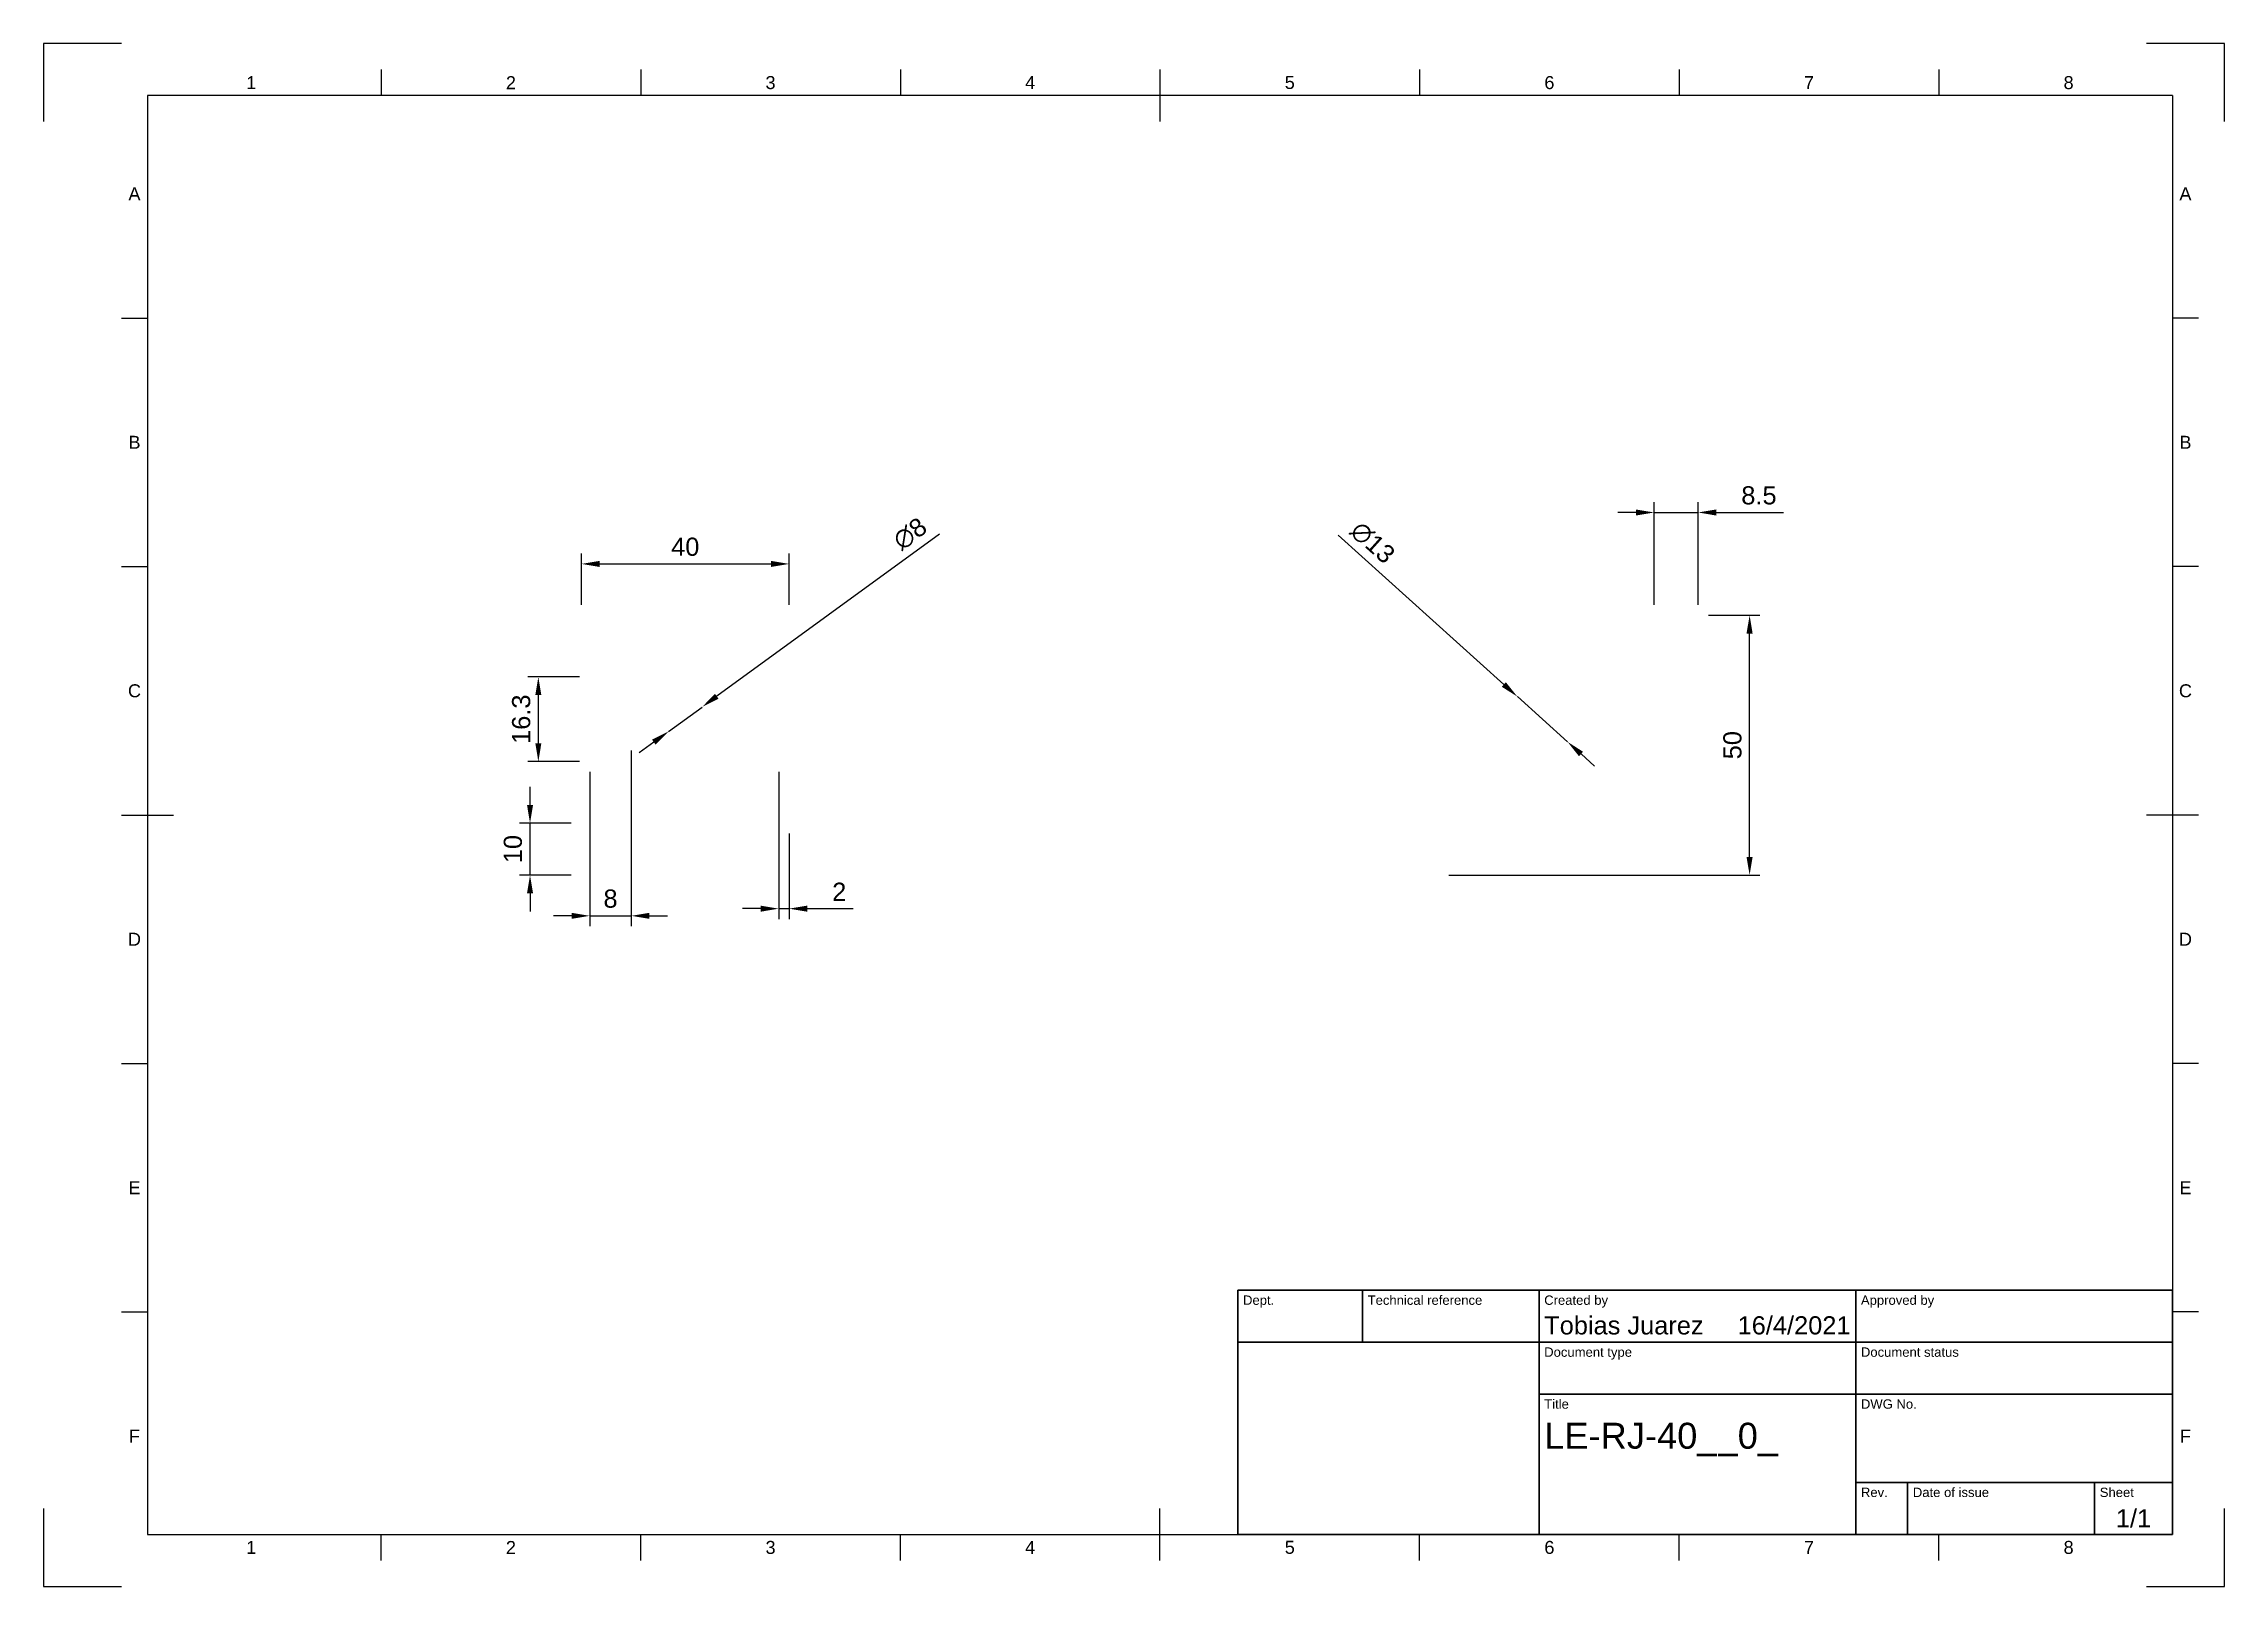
# Paper-space layout 'Sheet1' of a CAD drawing. Header units: millimetres. Extents: x 0 to 420, y 0 to 297.
import ezdxf
from ezdxf.enums import TextEntityAlignment as Align

# ---------------------------------------------------------------- set-up
doc = ezdxf.new("R2010")
doc.units = ezdxf.units.MM
doc.header["$LTSCALE"] = 0.75
for name, color, linetype, lineweight in [('Border', 7, 'Continuous', 25), ('Dimensions', 7, 'Continuous', 25), ('TitleBlock', 7, 'Continuous', 35)]:
    doc.layers.add(name, color=color, linetype=linetype, lineweight=lineweight)
doc.styles.add('FusionTitle', font='arial.ttf')
doc.styles.get("Standard").update_dxf_attribs({"font": 'arial.ttf'})
doc.dimstyles.new('ISO-25', dxfattribs={"dimtxt": 3.5, "dimasz": 3.5, "dimexe": 2, "dimexo": 2, "dimgap": 1.5, "dimtad": 1, "dimzin": 12, "dimdsep": 46, "dimtxsty": 'Standard', "dimcen": 0, "dimclrd": 256, "dimclre": 256, "dimclrt": 256, "dimazin": 3, "dimtp": 0.1, "dimtm": 0.1, "dimtfac": 0.714, "dimtmove": 0, "dimatfit": 3, "dimfxl": 1, "dimtzin": 12, "dimarcsym": 0})

# ---------------------------------------------------------------- blocks, each defined once
blk = doc.blocks.new('ISO_A3_SHEET')
at = {"layer": 'Border'}
for p, q in [((65, 292), (65, 287)), ((115, 292), (115, 287)), ((165, 292), (165, 287)), ((215, 292), (215, 282)), ((265, 292), (265, 287)), ((315, 292), (315, 287)), ((365, 292), (365, 287)), ((410, 287), (20, 287)), ((20, 287), (20, 10)), ((410, 287), (410, 10)), ((15, 244.16666), (20, 244.16666)), ((415, 244.16666), (410, 244.16666)), ((15, 196.33333), (20, 196.33333)), ((415, 196.33333), (410, 196.33333)), ((15, 148.5), (25, 148.5)), ((415, 148.5), (405, 148.5)), ((15, 100.66667), (20, 100.66667)), ((415, 100.66667), (410, 100.66667)), ((15, 52.83334), (20, 52.83334)), ((415, 52.83334), (410, 52.83334)), ((215, 5), (215, 15)), ((20, 10), (410, 10)), ((65, 5), (65, 10)), ((115, 5), (115, 10)), ((165, 5), (165, 10)), ((265, 5), (265, 10)), ((315, 5), (315, 10)), ((365, 5), (365, 10))]:
    blk.add_line(p, q, dxfattribs=at)
at = {"layer": 'Defpoints'}
for p, q in [((15, 297), (0, 297)), ((0, 297), (0, 282)), ((420, 297), (405, 297)), ((420, 282), (420, 297)), ((0, 15), (0, 0)), ((420, 0), (420, 15)), ((0, 0), (15, 0)), ((405, 0), (420, 0))]:
    blk.add_line(p, q, dxfattribs=at)
at = {"layer": 'Border', "style": 'FusionTitle'}
for s, p in [('1', (40, 289.5)), ('2', (90, 289.5)), ('3', (140, 289.5)), ('4', (190, 289.5)), ('5', (240, 289.5)), ('6', (290, 289.5)), ('7', (340, 289.5)), ('8', (390, 289.5)), ('A', (17.5, 268.08333)), ('A', (412.5, 268.08333)), ('B', (17.5, 220.25)), ('B', (412.5, 220.25)), ('C', (17.5, 172.41667)), ('C', (412.5, 172.41667)), ('D', (17.5, 124.58334)), ('D', (412.5, 124.58334)), ('E', (17.5, 76.75001)), ('E', (412.5, 76.75001)), ('F', (17.5, 28.91668)), ('F', (412.5, 28.91668)), ('1', (40, 7.5)), ('2', (90, 7.5)), ('3', (140, 7.5)), ('4', (190, 7.5)), ('5', (240, 7.5)), ('6', (290, 7.5)), ('7', (340, 7.5)), ('8', (390, 7.5))]:
    blk.add_text(s, height=2.5, dxfattribs=at).set_placement(p, align=Align.MIDDLE)
blk = doc.blocks.new('ISO_TITLEBLOCK')
at = {"layer": 'TitleBlock'}
for p, q in [((0, 47), (-180, 47)), ((-180, 47), (-180, 0)), ((-156, 37), (-156, 47)), ((-122, 0), (-122, 47)), ((-61, 0), (-61, 47)), ((0, 0), (0, 47)), ((-180, 37), (0, 37)), ((-122, 27), (0, 27)), ((-61, 10), (0, 10)), ((-51, 0), (-51, 10)), ((-15, 0), (-15, 10)), ((-180, 0), (0, 0))]:
    blk.add_line(p, q, dxfattribs=at)
at = {"layer": 'TitleBlock', "style": 'FusionTitle'}
for s, p in [('Dept.', (-179, 46)), ('Technical reference', (-155, 46)), ('Created by', (-121, 46)), ('Approved by', (-60, 46)), ('Document type', (-121, 36)), ('Document status', (-60, 36)), ('Title', (-121, 26)), ('DWG No.', (-60, 26)), ('Rev.', (-60, 9)), ('Date of issue', (-50, 9)), ('Sheet', (-14, 9))]:
    blk.add_text(s, height=1.8, dxfattribs=at).set_placement(p, align=Align.TOP_LEFT)
for tag, height, p in [('DEPT', 3.5, (-179, 42)), ('TECHNICAL_REFERENCE', 3.5, (-155, 42)), ('CREATED_BY', 3.5, (-121, 42)), ('APPROVED_BY', 3.5, (-60, 42)), ('DOCUMENT_TYPE', 3.5, (-121, 32)), ('DOCUMENT_STATUS', 3.5, (-60, 32)), ('TITLE_1', 5, (-121, 21.5)), ('TITLE_2', 5, (-121, 14)), ('TITLE_3', 5, (-121, 6.5)), ('DATE_OF_ISSUE', 3.5, (-50, 5))]:
    blk.add_attdef(tag, text='', height=height, dxfattribs=at).set_placement(p, align=Align.TOP_LEFT)
for tag, p in [('CREATED_DATE', (-62, 42)), ('APPROVED_DATE', (-0.99, 42))]:
    blk.add_attdef(tag, text='', height=3.5, dxfattribs=at).set_placement(p, align=Align.TOP_RIGHT)
for tag, height, p in [('DRAWING_NUMBER', 5, (-30.5, 19.75)), ('REV', 3.5, (-56, 4.85)), ('SHEET', 3.5, (-7.5, 4.85))]:
    blk.add_attdef(tag, text='', height=height, dxfattribs=at).set_placement(p, align=Align.TOP_CENTER)
blk = doc.blocks.new('*D23')
at = {"layer": 'Defpoints', "color": 0, "transparency": 16777216}
for p in [(143.58, 196.84), (103.58, 186.94), (143.58, 186.94)]:
    blk.add_point(p, dxfattribs=at)
at = {"layer": 'Dimensions', "lineweight": -2, "transparency": 16777216}
for p, q in [((103.58, 188.94), (103.58, 198.84)), ((143.58, 188.94), (143.58, 198.84)), ((107.08, 196.84), (140.08, 196.84))]:
    blk.add_line(p, q, dxfattribs=at)
at = {"layer": 'Dimensions', "transparency": 16777216}
for points in [[(107.08, 197.42), (107.08, 196.25), (103.58, 196.84)], [(140.08, 197.42), (140.08, 196.25), (143.58, 196.84)]]:
    blk.add_solid(points, dxfattribs=at)
at = {"layer": 'Dimensions', "transparency": 16777216, "insert": (123.58, 200.12), "char_height": 3.5, "attachment_point": 5}
blk.add_mtext('40', dxfattribs=at)
blk = doc.blocks.new('*D26')
at = {"layer": 'Defpoints', "color": 0, "transparency": 16777216}
for p in [(126.81, 169.29), (120.35, 164.58)]:
    blk.add_point(p, dxfattribs=at)
at = {"layer": 'Dimensions', "lineweight": -2, "transparency": 16777216}
for p, q in [((172.56, 202.58), (129.64, 171.35)), ((120.35, 164.58), (126.81, 169.29)), ((117.52, 162.52), (114.69, 160.47))]:
    blk.add_line(p, q, dxfattribs=at)
at = {"layer": 'Dimensions', "transparency": 16777216}
for points in [[(129.3, 171.82), (129.99, 170.88), (126.81, 169.29)], [(117.17, 163), (117.86, 162.05), (120.35, 164.58)]]:
    blk.add_solid(points, dxfattribs=at)
at = {"layer": 'Dimensions', "transparency": 16777216, "insert": (166.88, 202.63), "char_height": 3.5, "attachment_point": 5, "rotation": 36.0432}
blk.add_mtext('∅8', dxfattribs=at)
blk = doc.blocks.new('*D27')
at = {"layer": 'Defpoints', "color": 0, "transparency": 16777216}
for p in [(283.83, 171.29), (293.49, 162.59)]:
    blk.add_point(p, dxfattribs=at)
at = {"layer": 'Dimensions', "lineweight": -2, "transparency": 16777216}
for p, q in [((249.29, 202.37), (281.22, 173.63)), ((293.49, 162.59), (283.83, 171.29)), ((296.09, 160.25), (298.69, 157.91))]:
    blk.add_line(p, q, dxfattribs=at)
at = {"layer": 'Dimensions', "transparency": 16777216}
for points in [[(281.61, 174.06), (280.83, 173.19), (283.83, 171.29)], [(296.48, 160.68), (295.7, 159.81), (293.49, 162.59)]]:
    blk.add_solid(points, dxfattribs=at)
at = {"layer": 'Dimensions', "transparency": 16777216, "insert": (255.95, 200.93), "char_height": 3.5, "attachment_point": 5, "rotation": 318.0083}
blk.add_mtext('∅13', dxfattribs=at)
blk = doc.blocks.new('*D28')
at = {"layer": 'Defpoints', "color": 0, "transparency": 16777216}
for p in [(318.66, 186.94), (328.56, 186.94), (268.66, 136.94)]:
    blk.add_point(p, dxfattribs=at)
at = {"layer": 'Dimensions', "lineweight": -2, "transparency": 16777216}
for p, q in [((320.66, 186.94), (330.56, 186.94)), ((328.56, 140.44), (328.56, 183.44)), ((270.66, 136.94), (330.56, 136.94))]:
    blk.add_line(p, q, dxfattribs=at)
at = {"layer": 'Dimensions', "transparency": 16777216}
for points in [[(327.97, 183.44), (329.14, 183.44), (328.56, 186.94)], [(327.97, 140.44), (329.14, 140.44), (328.56, 136.94)]]:
    blk.add_solid(points, dxfattribs=at)
at = {"layer": 'Dimensions', "transparency": 16777216, "insert": (325.27, 161.94), "char_height": 3.5, "attachment_point": 5, "rotation": 90}
blk.add_mtext('50', dxfattribs=at)
blk = doc.blocks.new('*D29')
at = {"layer": 'Defpoints', "color": 0, "transparency": 16777216}
for p in [(95.28, 175.09), (105.18, 175.09), (105.18, 158.79)]:
    blk.add_point(p, dxfattribs=at)
at = {"layer": 'Dimensions', "lineweight": -2, "transparency": 16777216}
for p, q in [((103.18, 175.09), (93.28, 175.09)), ((95.28, 162.29), (95.28, 171.59)), ((103.18, 158.79), (93.28, 158.79))]:
    blk.add_line(p, q, dxfattribs=at)
at = {"layer": 'Dimensions', "transparency": 16777216}
for points in [[(94.7, 171.59), (95.86, 171.59), (95.28, 175.09)], [(94.7, 162.29), (95.86, 162.29), (95.28, 158.79)]]:
    blk.add_solid(points, dxfattribs=at)
at = {"layer": 'Dimensions', "transparency": 16777216, "insert": (91.99, 166.94), "char_height": 3.5, "attachment_point": 5, "rotation": 90}
blk.add_mtext('16.3', dxfattribs=at)
blk = doc.blocks.new('*D31')
at = {"layer": 'Defpoints', "color": 0, "transparency": 16777216}
for p in [(113.18, 162.94), (105.18, 158.79), (113.18, 129.09)]:
    blk.add_point(p, dxfattribs=at)
at = {"layer": 'Dimensions', "lineweight": -2, "transparency": 16777216}
for p, q in [((113.18, 160.94), (113.18, 127.09)), ((105.18, 156.79), (105.18, 127.09)), ((101.68, 129.09), (98.18, 129.09)), ((105.18, 129.09), (113.18, 129.09)), ((116.68, 129.09), (120.18, 129.09))]:
    blk.add_line(p, q, dxfattribs=at)
at = {"layer": 'Dimensions', "transparency": 16777216}
for points in [[(101.68, 129.67), (101.68, 128.51), (105.18, 129.09)], [(116.68, 129.67), (116.68, 128.51), (113.18, 129.09)]]:
    blk.add_solid(points, dxfattribs=at)
at = {"layer": 'Dimensions', "transparency": 16777216, "insert": (109.18, 132.38), "char_height": 3.5, "attachment_point": 5}
blk.add_mtext('8', dxfattribs=at)
blk = doc.blocks.new('*D32')
at = {"layer": 'Defpoints', "color": 0, "transparency": 16777216}
for p in [(318.66, 206.74), (310.16, 186.94), (318.66, 186.94)]:
    blk.add_point(p, dxfattribs=at)
at = {"layer": 'Dimensions', "lineweight": -2, "transparency": 16777216}
for p, q in [((306.66, 206.74), (303.16, 206.74)), ((310.16, 188.94), (310.16, 208.74)), ((310.16, 206.74), (318.66, 206.74)), ((318.66, 188.94), (318.66, 208.74)), ((322.16, 206.74), (335.06, 206.74))]:
    blk.add_line(p, q, dxfattribs=at)
at = {"layer": 'Dimensions', "transparency": 16777216}
for points in [[(306.66, 207.32), (306.66, 206.15), (310.16, 206.74)], [(322.16, 207.32), (322.16, 206.15), (318.66, 206.74)]]:
    blk.add_solid(points, dxfattribs=at)
at = {"layer": 'Dimensions', "transparency": 16777216, "insert": (330.36, 210.02), "char_height": 3.5, "attachment_point": 5}
blk.add_mtext('8.5', dxfattribs=at)
blk = doc.blocks.new('*D33')
at = {"layer": 'Defpoints', "color": 0, "transparency": 16777216}
for p in [(141.58, 158.79), (143.58, 146.94), (143.58, 130.47)]:
    blk.add_point(p, dxfattribs=at)
at = {"layer": 'Dimensions', "lineweight": -2, "transparency": 16777216}
for p, q in [((141.58, 156.79), (141.58, 128.47)), ((143.58, 144.94), (143.58, 128.47)), ((138.08, 130.47), (134.58, 130.47)), ((141.58, 130.47), (143.58, 130.47)), ((147.08, 130.47), (155.9, 130.47))]:
    blk.add_line(p, q, dxfattribs=at)
at = {"layer": 'Dimensions', "transparency": 16777216}
for points in [[(138.08, 131.05), (138.08, 129.88), (141.58, 130.47)], [(147.08, 131.05), (147.08, 129.88), (143.58, 130.47)]]:
    blk.add_solid(points, dxfattribs=at)
at = {"layer": 'Dimensions', "transparency": 16777216, "insert": (153.24, 133.72), "char_height": 3.5, "attachment_point": 5}
blk.add_mtext('2', dxfattribs=at)
blk = doc.blocks.new('*D35')
at = {"layer": 'Defpoints', "color": 0, "transparency": 16777216}
for p in [(93.68, 146.94), (103.58, 146.94), (103.58, 136.94)]:
    blk.add_point(p, dxfattribs=at)
at = {"layer": 'Dimensions', "lineweight": -2, "transparency": 16777216}
for p, q in [((93.68, 150.44), (93.68, 153.94)), ((101.58, 146.94), (91.68, 146.94)), ((93.68, 136.94), (93.68, 146.94)), ((101.58, 136.94), (91.68, 136.94)), ((93.68, 133.44), (93.68, 129.94))]:
    blk.add_line(p, q, dxfattribs=at)
at = {"layer": 'Dimensions', "transparency": 16777216}
for points in [[(93.1, 150.44), (94.26, 150.44), (93.68, 146.94)], [(93.1, 133.44), (94.26, 133.44), (93.68, 136.94)]]:
    blk.add_solid(points, dxfattribs=at)
at = {"layer": 'Dimensions', "transparency": 16777216, "insert": (90.39, 141.94), "char_height": 3.5, "attachment_point": 5, "rotation": 90}
blk.add_mtext('10', dxfattribs=at)

psp = doc.layouts.new('Sheet1')

# ---------------------------------------------------------------- block references
at = {"layer": 'Border'}
psp.add_blockref('ISO_A3_SHEET', (0, 0), dxfattribs=at)
at = {"layer": 'TitleBlock'}
psp.add_blockref('ISO_TITLEBLOCK', (410, 10), dxfattribs=at).add_auto_attribs({'CREATED_DATE': '16/4/2021', 'SHEET': '1/1', 'TITLE_1': 'LE-RJ-40__0_', 'CREATED_BY': 'Tobias Juarez'})

# ---------------------------------------------------------------- dimensions: what is measured, and where the dimension line sits
at = {"layer": 'Dimensions'}
for base, p1, p2, picture, middle in [((318.656, 206.737), (310.156, 186.938), (318.656, 186.938), '*D32', (330.358, 210.024)), ((113.18, 129.089), (105.18, 158.788), (113.18, 162.938), '*D31', (109.18, 132.376)), ((143.58, 130.466), (141.58, 158.788), (143.58, 146.938), '*D33', (153.239, 133.723))]:
    dim = psp.add_linear_dim(base=base, p1=p1, p2=p2, dimstyle='ISO-25', override={"dimlfac": -1, "dimclrd": 256, "dimclre": 256}, dxfattribs=at)
    dim.commit()
    dim.dimension.update_dxf_attribs({"geometry": picture, "text_midpoint": middle})
for p1, p2, picture, middle in [((120.346, 164.584), (126.814, 169.292), '*D26', (168.873, 199.897)), ((293.487, 162.589), (283.825, 171.287), '*D27', (253.683, 198.419))]:
    dim = psp.add_diameter_dim_2p(p1=p1, p2=p2, dimstyle='ISO-25', override={"dimlfac": -1}, dxfattribs=at)
    dim.commit()
    dim.dimension.update_dxf_attribs({"geometry": picture, "text_midpoint": middle, "dimtype": 163})
dim = psp.add_aligned_dim(p1=(103.58, 186.938), p2=(143.58, 186.938), distance=9.899, dimstyle='ISO-25', override={"dimlfac": -1, "dimclrd": 256, "dimclre": 256}, dxfattribs=at)
dim.commit()
dim.dimension.update_dxf_attribs({"geometry": '*D23', "text_midpoint": (123.58, 200.124)})
for base, p1, p2, picture, middle in [((328.556, 186.938), (268.656, 136.938), (318.656, 186.938), '*D28', (325.269, 161.938)), ((95.281, 175.088), (105.18, 158.788), (105.18, 175.088), '*D29', (91.992, 166.938)), ((93.681, 146.938), (103.58, 136.938), (103.58, 146.938), '*D35', (90.394, 141.938))]:
    dim = psp.add_linear_dim(base=base, p1=p1, p2=p2, angle=90, dimstyle='ISO-25', override={"dimlfac": -1, "dimclrd": 256, "dimclre": 256}, dxfattribs=at)
    dim.commit()
    dim.dimension.update_dxf_attribs({"geometry": picture, "text_midpoint": middle})

doc.saveas('drawing.dxf')
